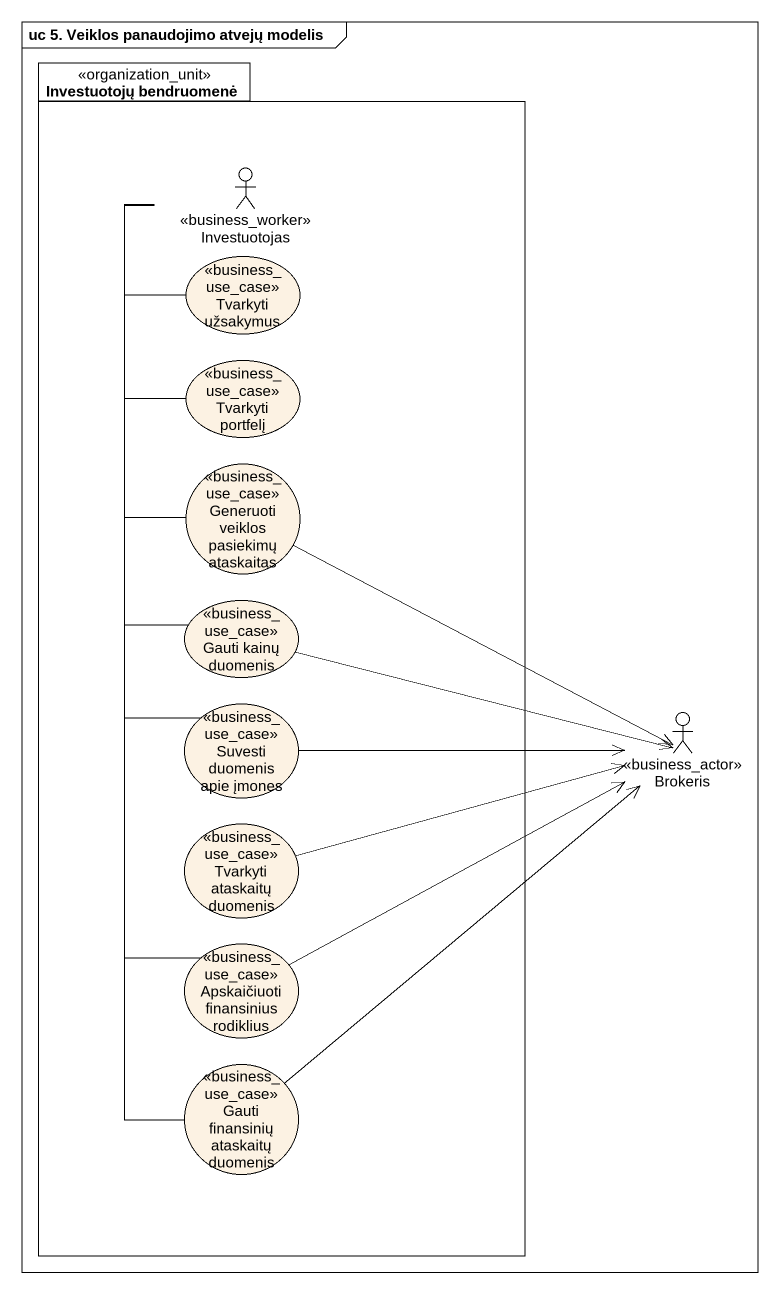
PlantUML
@startuml
mainframe uc 5. Veiklos panaudojimo atvejų modelis
package "Investuotojų bendruomenė" as Investuotojų_bendruomenė <<organization_unit>> {
  actor Investuotojas <<business_worker>>
  usecase "Tvarkyti užsakymus" as Tvarkyti_užsakymus <<business_use_case>>
  usecase "Tvarkyti portfelį" as Tvarkyti_portfelį <<business_use_case>>
  usecase "Generuoti veiklos pasiekimų ataskaitas" as Generuoti_veiklos_pasiekimų <<business_use_case>>
  usecase "Gauti kainų duomenis" as Gauti_kainų_duomenis <<business_use_case>>
  usecase "Suvesti duomenis apie įmones" as Suvesti_duomenis_apie_įmones <<business_use_case>>
  usecase "Tvarkyti ataskaitų duomenis" as Tvarkyti_ataskaitų_duomenis <<business_use_case>>
  usecase "Apskaičiuoti finansinius rodiklius" as Apskaičiuoti_finansinius <<business_use_case>>
  usecase "Gauti finansinių ataskaitų duomenis" as Gauti_finansinių_ataskaitų <<business_use_case>>
}
actor Brokeris <<business_actor>>
Investuotojas -- Tvarkyti_užsakymus
Investuotojas -- Tvarkyti_portfelį
Investuotojas -- Generuoti_veiklos_pasiekimų
Investuotojas -- Gauti_kainų_duomenis
Investuotojas -- Suvesti_duomenis_apie_įmones
Investuotojas -- Apskaičiuoti_finansinius
Investuotojas -- Gauti_finansinių_ataskaitų
Generuoti_veiklos_pasiekimų -right-> Brokeris
Gauti_kainų_duomenis -right-> Brokeris
Suvesti_duomenis_apie_įmones -right-> Brokeris
Tvarkyti_ataskaitų_duomenis -right-> Brokeris
Apskaičiuoti_finansinius -right-> Brokeris
Gauti_finansinių_ataskaitų -up-> Brokeris
@enduml
